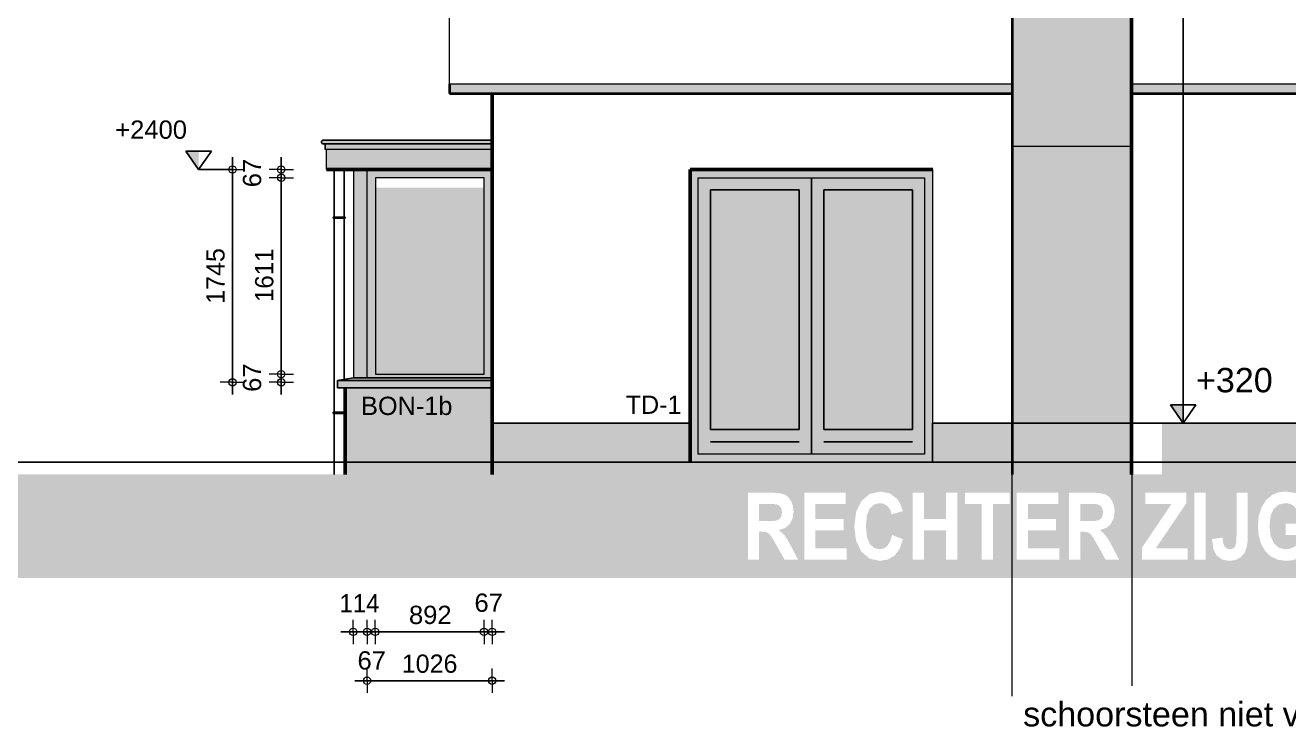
# Model space of a CAD drawing. Header units: millimetres. Extents: x -245 to 49755, y -245 to 41806.
# Drawn here: x 13945 to 19125, y 28427 to 31304 of the extents above; entities that cross this region are included whole.
import ezdxf

# ---------------------------------------------------------------- set-up
doc = ezdxf.new("R2010")
doc.units = ezdxf.units.MM
doc.linetypes.add('PUNKT2_S9', pattern=[1, 0, -1])
doc.linetypes.add('VERDECKT2_S2', pattern=[2.7, 2, -0.7])
doc.layers.add('Standard', color=7, linetype='Continuous', lineweight=25)
doc.styles.add('ARIAL', font='arial.ttf')

msp = doc.modelspace()

# ---------------------------------------------------------------- hatches: boundary and pattern name
at = {"layer": 'Standard', "linetype": 'PUNKT2_S9', "lineweight": 25}
for color, points in [(251, [(18480.6, 33378.1), (17990.6, 33378.1), (17990.6, 29672.1), (18480.6, 29672.1)]), (250, [(17990.6, 31023.5), (17990.6, 31062.1), (15684.2, 31062.1), (15684.2, 31023.5)]), (250, [(21684.2, 31023.5), (21684.2, 31062.1), (18480.6, 31062.1), (18480.6, 31023.5)]), (250, [(15159.3, 30825.7), (15159.2, 30825.3), (15859.2, 30825.3), (15859.2, 30825.7)]), (250, [(15159.2, 30825.3), (15159.2, 30825), (15859.2, 30825), (15859.2, 30825.3)]), (250, [(15159.2, 30825), (15159.2, 30824.6), (15859.2, 30824.6), (15859.2, 30825)]), (250, [(15159.2, 30824.6), (15159.2, 30824.2), (15859.2, 30824.2), (15859.2, 30824.6)]), (250, [(15159.2, 30824.2), (15159.2, 30823.8), (15859.2, 30823.8), (15859.2, 30824.2)]), (250, [(15159.2, 30823.8), (15159.3, 30823.4), (15859.2, 30823.4), (15859.2, 30823.8)]), (250, [(15159.4, 30826.5), (15159.3, 30826.1), (15859.2, 30826.1), (15859.2, 30826.5)]), (250, [(15159.3, 30826.1), (15159.3, 30825.7), (15859.2, 30825.7), (15859.2, 30826.1)]), (250, [(15159.3, 30823.4), (15159.3, 30823), (15859.2, 30823), (15859.2, 30823.4)]), (250, [(15159.3, 30823), (15159.4, 30822.6), (15859.2, 30822.6), (15859.2, 30823)]), (250, [(15159.5, 30826.9), (15159.4, 30826.5), (15859.2, 30826.5), (15859.2, 30826.9)]), (250, [(15159.4, 30822.6), (15159.5, 30822.2), (15859.2, 30822.2), (15859.2, 30822.6)]), (250, [(15159.7, 30827.2), (15159.5, 30826.9), (15859.2, 30826.9), (15859.2, 30827.2)]), (250, [(15159.5, 30822.2), (15159.7, 30821.9), (15859.2, 30821.9), (15859.2, 30822.2)]), (250, [(15159.8, 30827.6), (15159.7, 30827.2), (15859.2, 30827.2), (15859.2, 30827.6)]), (250, [(15159.7, 30821.9), (15159.8, 30821.5), (15859.2, 30821.5), (15859.2, 30821.9)]), (250, [(15160, 30828), (15159.8, 30827.6), (15859.2, 30827.6), (15859.2, 30828)]), (250, [(15159.8, 30821.5), (15160, 30821.2), (15859.2, 30821.2), (15859.2, 30821.5)]), (250, [(15160.2, 30828.3), (15160, 30828), (15859.2, 30828), (15859.2, 30828.3)]), (250, [(15160, 30821.2), (15160.2, 30820.8), (15859.2, 30820.8), (15859.2, 30821.2)]), (250, [(15160.4, 30828.6), (15160.2, 30828.3), (15859.2, 30828.3), (15859.2, 30828.6)]), (250, [(15160.2, 30820.8), (15160.4, 30820.5), (15859.2, 30820.5), (15859.2, 30820.8)]), (250, [(15160.6, 30829), (15160.4, 30828.6), (15859.2, 30828.6), (15859.2, 30829)]), (250, [(15160.4, 30820.5), (15160.6, 30820.2), (15859.2, 30820.2), (15859.2, 30820.5)]), (250, [(15160.8, 30829.3), (15160.6, 30829), (15859.2, 30829), (15859.2, 30829.3)]), (250, [(15160.6, 30820.2), (15160.8, 30819.8), (15859.2, 30819.8), (15859.2, 30820.2)]), (250, [(15161.1, 30829.6), (15160.8, 30829.3), (15859.2, 30829.3), (15859.2, 30829.6)]), (250, [(15160.8, 30819.8), (15161.1, 30819.5), (15859.2, 30819.5), (15859.2, 30819.8)]), (250, [(15161.4, 30829.9), (15161.1, 30829.6), (15859.2, 30829.6), (15859.2, 30829.9)]), (250, [(15161.1, 30819.5), (15161.4, 30819.3), (15859.2, 30819.3), (15859.2, 30819.5)]), (250, [(15161.6, 30830.1), (15161.4, 30829.9), (15859.2, 30829.9), (15859.2, 30830.1)]), (250, [(15161.4, 30819.3), (15161.6, 30819), (15859.2, 30819), (15859.2, 30819.3)]), (250, [(15161.9, 30830.4), (15161.6, 30830.1), (15859.2, 30830.1), (15859.2, 30830.4)]), (250, [(15161.6, 30819), (15161.9, 30818.7), (15859.2, 30818.7), (15859.2, 30819)]), (250, [(15162.3, 30830.6), (15161.9, 30830.4), (15859.2, 30830.4), (15859.2, 30830.6)]), (49, [(15162.6, 30830.9), (15162.3, 30830.6), (15859.2, 30830.6), (15859.2, 30830.9)]), (251, [(15162.9, 30831.1), (15162.6, 30830.9), (15859.2, 30830.9), (15859.2, 30831.1)]), (251, [(15163.3, 30831.2), (15162.9, 30831.1), (15859.2, 30831.1), (15859.2, 30831.2)]), (251, [(15163.6, 30831.4), (15163.3, 30831.2), (15859.2, 30831.2), (15859.2, 30831.4)]), (251, [(15164, 30831.6), (15163.6, 30831.4), (15859.2, 30831.4), (15859.2, 30831.6)]), (251, [(15164.3, 30831.7), (15164, 30831.6), (15859.2, 30831.6), (15859.2, 30831.7)]), (251, [(15164.7, 30831.8), (15164.3, 30831.7), (15859.2, 30831.7), (15859.2, 30831.8)]), (251, [(15165.1, 30831.9), (15164.7, 30831.8), (15859.2, 30831.8), (15859.2, 30831.9)]), (251, [(15165.5, 30832), (15165.1, 30831.9), (15859.2, 30831.9), (15859.2, 30832)]), (251, [(15165.9, 30832), (15165.5, 30832), (15859.2, 30832), (15859.2, 30832)]), (8, [(15166.3, 30832.1), (15165.9, 30832), (15859.2, 30832)]), (8, [(15166.7, 30832.1), (15166.3, 30832.1), (15859.2, 30832.1)]), (250, [(15161.9, 30818.7), (15162.3, 30818.5), (15859.2, 30818.5), (15859.2, 30818.7)]), (250, [(15162.3, 30818.5), (15162.6, 30818.3), (15859.2, 30818.3), (15859.2, 30818.5)]), (250, [(15162.6, 30818.3), (15162.9, 30818.1), (15859.2, 30818.1), (15859.2, 30818.3)]), (250, [(15162.9, 30818.1), (15163.3, 30817.9), (15859.2, 30817.9), (15859.2, 30818.1)]), (250, [(15163.3, 30817.9), (15163.6, 30817.7), (15859.2, 30817.7), (15859.2, 30817.9)]), (250, [(15163.6, 30817.7), (15164, 30817.6), (15859.2, 30817.6), (15859.2, 30817.7)]), (250, [(15164, 30817.6), (15164.3, 30817.4), (15859.2, 30817.4), (15859.2, 30817.6)]), (250, [(15164.3, 30817.4), (15164.7, 30817.3), (15859.2, 30817.3), (15859.2, 30817.4)]), (250, [(15164.7, 30817.3), (15165.1, 30817.2), (15859.2, 30817.2), (15859.2, 30817.3)]), (250, [(15165.1, 30817.2), (15165.5, 30817.2), (15859.2, 30817.2), (15859.2, 30817.2)]), (250, [(15165.5, 30817.2), (15165.9, 30817.1), (15859.2, 30817.1), (15859.2, 30817.2)]), (250, [(15165.9, 30817.1), (15166.3, 30817.1), (15859.2, 30817.1)]), (250, [(15166.3, 30817.1), (15166.7, 30817.1), (15859.2, 30817.1)]), (251, [(15859.2, 30794.6), (15859.2, 30817.1), (15174.2, 30817.1), (15174.2, 30794.6)]), (251, [(15859.2, 30712.1), (15859.2, 30794.6), (15180.2, 30794.6), (15180.2, 30712.1)]), (250, [(15290.2, 30712.1), (15290.2, 29857.6), (15346.7, 29857.6), (15346.7, 30712.1)]), (250, [(15347.2, 30712.1), (15346.7, 30712.1), (15346.7, 29857.6), (15347.2, 29857.6)]), (250, [(15347.2, 30712.1), (15347.2, 29857.6), (15380.7, 29857.6), (15380.7, 30712.1)]), (250, [(15825.7, 30712.1), (15380.7, 30712.1), (15380.7, 30678.6), (15825.7, 30678.6)]), (254, [(15380.7, 30637.1), (15380.7, 29873.1), (15825.7, 29873.1), (15825.7, 30637.1)]), (250, [(15225.2, 29847.6), (15859.2, 29847.6), (15859.2, 29852.9), (15859.2, 29857.6), (15290.2, 29857.6)]), (250, [(15225.2, 29817.6), (15859.2, 29817.6), (15859.2, 29847.6), (15225.2, 29847.6)]), (250, [(15380.7, 29873.1), (15380.7, 29857.6), (15825.7, 29857.6), (15825.7, 29873.1)]), (251, [(15859.2, 29817.6), (15259.2, 29817.6), (15259.2, 29462.1), (15859.2, 29462.1)])]:
    msp.add_hatch(color=color, dxfattribs=at).paths.add_polyline_path(points)
at = {"layer": 'Standard', "linetype": 'PUNKT2_S9', "lineweight": -3}
for points in [[(14655.6, 30712.1), (14655.6, 30787.1), (14603.1, 30787.1)], [(18691.8, 29672.1), (18691.8, 29747.1), (18639.3, 29747.1)]]:
    msp.add_hatch(color=7, dxfattribs=at).paths.add_polyline_path(points)
at = {"layer": 'Standard', "linetype": 'PUNKT2_S9', "lineweight": 25}
for color, points in [(250, [(15825.7, 30712.1), (15859.2, 30712.1), (15859.2, 29857.6), (15825.7, 29857.6)]), (250, [(16670.6, 30712.1), (16704.1, 30712.1), (16704.1, 29512.1), (16671.6, 29512.1), (16671.6, 29672.1), (16670.6, 29672.1)]), (250, [(17632.1, 30712.1), (17632.1, 30678.6), (16704.1, 30678.6), (16704.1, 30712.1)]), (250, [(16704.1, 30678.6), (16754.1, 30678.6), (16754.1, 29545.6), (16704.1, 29545.6)]), (250, [(17117.8, 30678.6), (17117.8, 30628.6), (16754.1, 30628.6), (16754.1, 30678.6)]), (250, [(17167.8, 29545.6), (17117.8, 29545.6), (17117.8, 30678.6), (17167.8, 30678.6)]), (251, [(17168.3, 30678.6), (17168.3, 29545.6), (17167.8, 29545.6), (17167.8, 30678.6)]), (250, [(17168.3, 30678.6), (17218.3, 30678.6), (17218.3, 29545.6), (17168.3, 29545.6)]), (250, [(17582.1, 30678.6), (17582.1, 30628.6), (17218.3, 30628.6), (17218.3, 30678.6)]), (250, [(17632.1, 29545.6), (17582.1, 29545.6), (17582.1, 30678.6), (17632.1, 30678.6)]), (250, [(17632.1, 29512.1), (17632.1, 30712.1), (17665.6, 30712.1), (17665.6, 29672.1), (17664.6, 29672.1), (17664.6, 29512.1)]), (254, [(16754.1, 29646.1), (16754.1, 30628.6), (17117.8, 30628.6), (17117.8, 29646.1)]), (254, [(17218.3, 29646.1), (17218.3, 30628.6), (17582.1, 30628.6), (17582.1, 29646.1)]), (250, [(16754.1, 29596.1), (16754.1, 29646.1), (17117.8, 29646.1), (17117.8, 29596.1)]), (250, [(17218.3, 29596.1), (17218.3, 29646.1), (17582.1, 29646.1), (17582.1, 29596.1)]), (253, [(16754.1, 29595.6), (16754.1, 29596.1), (17117.8, 29596.1), (17117.8, 29595.6)]), (250, [(16754.1, 29545.6), (16754.1, 29595.6), (17117.8, 29595.6), (17117.8, 29545.6)]), (253, [(17582.1, 29595.6), (17218.3, 29595.6), (17218.3, 29596.1), (17582.1, 29596.1)]), (250, [(17218.3, 29545.6), (17218.3, 29595.6), (17582.1, 29595.6), (17582.1, 29545.6)]), (250, [(16704.1, 29512.1), (16704.1, 29545.6), (17632.1, 29545.6), (17632.1, 29512.1)])]:
    msp.add_hatch(color=color, dxfattribs=at).paths.add_polyline_path(points, flags=16)
h = msp.add_hatch(color=251, dxfattribs=at)
h.paths.add_polyline_path([(17664.6, 29512.1), (16671.6, 29512.1), (16671.6, 29672.1), (15858.2, 29672.1), (15858.2, 29462.1), (18481.6, 29462.1), (18481.6, 29672.1), (17664.6, 29672.1)])
h.paths.add_polyline_path([(19750.2, 29672.1), (18605.6, 29672.1), (18605.6, 29462.1), (20743.2, 29462.1), (20743.2, 29512.1), (19750.2, 29512.1)])
at = {"layer": 'Standard', "linetype": 'PUNKT2_S9', "lineweight": -3}
h = msp.add_hatch(color=0, dxfattribs=at)
h.paths.add_polyline_path([(17045.7, 29294.9), (17046.9, 29306.4), (17045.4, 29319), (17040.7, 29328.7), (17033.3, 29335.9), (17023.3, 29339.6), (17012.1, 29340.4), (16989.6, 29340.5), (16953.4, 29340.5), (16953.4, 29270.7), (16987.7, 29270.7), (17014.7, 29271.5), (17029.3, 29274.1), (17036.6, 29278.6), (17042.2, 29285.8)])
h.paths.add_polyline_path([(18331, 29271.5), (18345.5, 29274.1), (18352.8, 29278.6), (18358.5, 29285.8), (18361.9, 29294.9), (18363.2, 29306.4), (18361.6, 29319), (18356.9, 29328.7), (18349.6, 29335.9), (18339.6, 29339.6), (18328.3, 29340.4), (18305.8, 29340.5), (18269.7, 29340.5), (18269.7, 29270.7), (18303.9, 29270.7)])
h.paths.add_polyline_path([(13109.2, 29037.1), (23959.2, 29037.1), (23959.2, 29462.1), (13109.2, 29462.1)])
h.paths.add_polyline_path([(19943.1, 29158.4), (20058.1, 29158.4), (20058.1, 29112.1), (19896.8, 29112.1), (19896.8, 29384.8), (19943.1, 29384.8)], flags=16)
h.paths.add_polyline_path([(19852, 29387.1), (19852, 29340.5), (19728.3, 29340.5), (19728.3, 29279.6), (19843.4, 29279.6), (19843.4, 29233.2), (19728.3, 29233.2), (19728.3, 29158.4), (19856.3, 29158.4), (19856.3, 29112.1), (19682, 29112.1), (19682, 29387.1)], flags=16)
h.paths.add_polyline_path([(19495.2, 29387.1), (19553.2, 29183.5), (19609.3, 29387.1), (19658.4, 29387.1), (19576.4, 29112.1), (19527, 29112.1), (19445.1, 29387.1)], flags=16)
h.paths.add_polyline_path([(19424.9, 29340.5), (19301.2, 29340.5), (19301.2, 29279.6), (19416.3, 29279.6), (19416.3, 29233.2), (19301.2, 29233.2), (19301.2, 29158.4), (19429.3, 29158.4), (19429.3, 29112.1), (19255, 29112.1), (19255, 29387.1), (19424.9, 29387.1)], flags=16)
h.paths.add_polyline_path([(19112.6, 29259.5), (19212.3, 29259.5), (19212.3, 29150), (19194.5, 29134), (19170.1, 29120.1), (19142.4, 29110.5), (19114.3, 29107.4), (19080.7, 29111.9), (19051.6, 29125.4), (19028.1, 29147.5), (19011.4, 29177.1), (19001.3, 29212.4), (18998, 29250.5), (19001.7, 29291), (19013, 29326.8), (19031.4, 29356.3), (19056.9, 29378.1), (19081.6, 29388.4), (19111.8, 29391.7), (19149.8, 29386.3), (19178.4, 29370.2), (19198.2, 29344.7), (19209.3, 29310.9), (19163.4, 29300.6), (19156.3, 29318.8), (19145.1, 29332.5), (19130, 29341.3), (19111.8, 29344.3), (19084.6, 29338.5), (19063.5, 29321.2), (19050.2, 29292.5), (19045.6, 29252.8), (19050.2, 29210), (19063.8, 29179.2), (19084.7, 29161), (19111.3, 29154.8), (19125.8, 29156.5), (19140.4, 29161.6), (19154, 29169.3), (19165.6, 29178.3), (19165.6, 29213.2), (19112.6, 29213.2)], flags=16)
h.paths.add_polyline_path([(18855.6, 29182.8), (18859.5, 29169.6), (18868.8, 29158.6), (18882.3, 29154.8), (18895.4, 29157.4), (18904.2, 29165.3), (18909, 29181.6), (18910.6, 29209.4), (18910.6, 29387.1), (18956.7, 29387.1), (18956.7, 29213), (18955.5, 29182.8), (18951.7, 29160.5), (18942.2, 29138.9), (18927.3, 29121.8), (18906.9, 29110.9), (18880.7, 29107.4), (18850.7, 29113), (18828.5, 29130.1), (18814.8, 29158.2), (18810.1, 29197), (18853.7, 29203)], flags=16)
h.paths.add_polyline_path([(18737.5, 29387.1), (18783.8, 29387.1), (18783.8, 29112.1), (18737.5, 29112.1)], flags=16)
h.paths.add_polyline_path([(18643.9, 29340.5), (18537.1, 29340.5), (18537.1, 29387.1), (18704.9, 29387.1), (18704.9, 29343.9), (18579.3, 29158.4), (18709.7, 29158.4), (18709.7, 29112.1), (18523.5, 29112.1), (18523.5, 29162.2)], flags=16)
h.paths.add_polyline_path([(18269.7, 29226.9), (18269.7, 29112.1), (18223.4, 29112.1), (18223.4, 29387.1), (18320.8, 29387.1), (18352.5, 29385.2), (18374.1, 29379.5), (18389.1, 29369.4), (18400.8, 29353.3), (18408.3, 29333), (18410.8, 29310), (18407.1, 29281.6), (18395.7, 29258.8), (18376.8, 29242.4), (18350.3, 29233.4), (18364.1, 29222.4), (18375, 29210.4), (18386.6, 29192.9), (18401.5, 29165.7), (18429.4, 29112.1), (18374.1, 29112.1), (18340.6, 29171.9), (18325.7, 29198), (18316.3, 29212.3), (18309.5, 29219.4), (18302.4, 29223.7), (18292.8, 29226.1), (18279.1, 29226.9)], flags=16)
h.paths.add_polyline_path([(18179.6, 29340.5), (18056, 29340.5), (18056, 29279.6), (18171.1, 29279.6), (18171.1, 29233.2), (18056, 29233.2), (18056, 29158.4), (18184, 29158.4), (18184, 29112.1), (18009.7, 29112.1), (18009.7, 29387.1), (18179.6, 29387.1)], flags=16)
h.paths.add_polyline_path([(17797.7, 29387.1), (17979.9, 29387.1), (17979.9, 29340.5), (17912, 29340.5), (17912, 29112.1), (17865.7, 29112.1), (17865.7, 29340.5), (17797.7, 29340.5)], flags=16)
h.paths.add_polyline_path([(17629.4, 29387.1), (17629.4, 29278.8), (17720, 29278.8), (17720, 29387.1), (17766.3, 29387.1), (17766.3, 29112.1), (17720, 29112.1), (17720, 29232.3), (17629.4, 29232.3), (17629.4, 29112.1), (17583.1, 29112.1), (17583.1, 29387.1)], flags=16)
h.paths.add_polyline_path([(17498.4, 29213.2), (17543.2, 29196.1), (17529.5, 29156.9), (17508.9, 29129.1), (17481.7, 29112.8), (17448.1, 29107.4), (17406.5, 29116.7), (17373, 29144.7), (17351, 29189.2), (17343.6, 29247.1), (17351, 29308.1), (17373.2, 29353.6), (17407.4, 29382.2), (17450.9, 29391.7), (17489, 29384.3), (17519.2, 29361.9), (17532.8, 29340.4), (17542.6, 29311.3), (17496.8, 29298.1), (17490.6, 29317.3), (17479.8, 29331.9), (17465.5, 29341.1), (17448.5, 29344.3), (17425.4, 29338.8), (17407.1, 29322.3), (17395.2, 29293.7), (17391.3, 29251.3), (17395.2, 29206.6), (17407, 29177), (17424.9, 29160.3), (17447.6, 29154.8), (17464.8, 29158.4), (17479.3, 29168.9), (17490.7, 29186.9)], flags=16)
h.paths.add_polyline_path([(17184.5, 29279.6), (17299.6, 29279.6), (17299.6, 29233.2), (17184.5, 29233.2), (17184.5, 29158.4), (17312.5, 29158.4), (17312.5, 29112.1), (17138.2, 29112.1), (17138.2, 29387.1), (17308.2, 29387.1), (17308.2, 29340.5), (17184.5, 29340.5)], flags=16)
h.paths.add_polyline_path([(17000, 29212.3), (16993.3, 29219.4), (16986.1, 29223.7), (16976.6, 29226.1), (16962.8, 29226.9), (16953.4, 29226.9), (16953.4, 29112.1), (16907.2, 29112.1), (16907.2, 29387.1), (17004.6, 29387.1), (17036.3, 29385.2), (17057.9, 29379.5), (17072.9, 29369.4), (17084.6, 29353.3), (17092.1, 29333), (17094.6, 29310), (17090.9, 29281.6), (17079.4, 29258.8), (17060.5, 29242.4), (17034.1, 29233.4), (17047.9, 29222.4), (17058.8, 29210.4), (17070.4, 29192.9), (17085.2, 29165.7), (17113.2, 29112.1), (17057.9, 29112.1), (17024.4, 29171.9), (17009.4, 29198)], flags=16)

# ---------------------------------------------------------------- linework, layer by layer
at = {"layer": 'Standard', "color": 253, "linetype": 'Continuous', "lineweight": 18}
for p, q in [((15684.2, 31062.1), (15684.2, 33736.1)), ((17990.6, 31363.7), (17990.6, 31062.1)), ((18480.6, 31062.1), (18480.6, 31363.6)), ((17990.6, 31062.1), (15684.2, 31062.1)), ((21684.2, 31062.1), (18480.6, 31062.1))]:
    msp.add_line(p, q, dxfattribs=at)
at = {"layer": 'Standard', "color": 7, "linetype": 'Continuous', "lineweight": -3}
for p, q in [((18691.8, 29787.8), (18691.8, 33418.1)), ((14708.1, 30787.1), (14603.1, 30787.1)), ((14603.1, 30787.1), (14655.6, 30712.1)), ((14655.6, 30712.1), (14708.1, 30787.1)), ((14655.6, 30712.1), (14794.4, 30712.1)), ((15211.8, 30712.1), (15211.8, 30517.1)), ((15251.8, 30517.1), (15251.8, 30712.1)), ((15206.6, 30517.1), (15206.9, 30517.1)), ((15206.6, 30517.1), (15206.6, 30512.1)), ((15206.6, 30512.1), (15206.9, 30512.1)), ((15206.9, 30517.1), (15207.8, 30517.1)), ((15206.9, 30512.1), (15207.8, 30512.1)), ((15207.8, 30517.1), (15209.3, 30517.1)), ((15207.8, 30512.1), (15209.3, 30512.1)), ((15209.3, 30517.1), (15211.4, 30517.1)), ((15209.3, 30512.1), (15211.4, 30512.1)), ((15211.4, 30517.1), (15213.9, 30517.1)), ((15211.4, 30512.1), (15213.9, 30512.1)), ((15211.8, 30512.1), (15211.8, 29717.1)), ((15213.9, 30517.1), (15214.9, 30517.1)), ((15213.9, 30512.1), (15214.9, 30512.1)), ((15214.9, 30512.1), (15214.9, 30517.1)), ((15214.9, 30517.1), (15215.8, 30517.1)), ((15214.9, 30512.1), (15215.8, 30512.1)), ((15215.8, 30517.1), (15216.2, 30517.1)), ((15215.8, 30512.1), (15216.2, 30512.1)), ((15216.2, 30517.1), (15216.9, 30517.1)), ((15216.2, 30517.1), (15216.2, 30512.1)), ((15216.2, 30512.1), (15216.9, 30512.1)), ((15216.9, 30517.1), (15217.4, 30517.1)), ((15216.9, 30512.1), (15217.4, 30512.1)), ((15217.4, 30512.1), (15217.4, 30517.1)), ((15217.4, 30517.1), (15217.5, 30517.1)), ((15217.4, 30512.1), (15217.5, 30512.1)), ((15217.5, 30517.1), (15218.4, 30517.1)), ((15217.5, 30512.1), (15218.4, 30512.1)), ((15218.4, 30517.1), (15219.3, 30517.1)), ((15218.4, 30512.1), (15219.3, 30512.1)), ((15219.3, 30517.1), (15220.1, 30517.1)), ((15219.3, 30512.1), (15220.1, 30512.1)), ((15220.1, 30517.1), (15220.3, 30517.1)), ((15220.1, 30517.1), (15220.1, 30512.1)), ((15220.1, 30512.1), (15220.3, 30512.1)), ((15220.3, 30517.1), (15220.4, 30517.1)), ((15220.3, 30512.1), (15220.4, 30512.1)), ((15220.4, 30512.1), (15220.4, 30517.1)), ((15220.4, 30517.1), (15221.3, 30517.1)), ((15220.4, 30512.1), (15221.3, 30512.1)), ((15221.3, 30517.1), (15222.3, 30517.1)), ((15221.3, 30512.1), (15222.3, 30512.1)), ((15222.3, 30517.1), (15223.3, 30517.1)), ((15222.3, 30512.1), (15223.3, 30512.1)), ((15223.3, 30517.1), (15224.3, 30517.1)), ((15223.3, 30512.1), (15224.3, 30512.1)), ((15224.3, 30517.1), (15225.4, 30517.1)), ((15224.3, 30512.1), (15225.4, 30512.1)), ((15225.4, 30517.1), (15226.4, 30517.1)), ((15225.4, 30512.1), (15226.4, 30512.1)), ((15226.4, 30517.1), (15227.5, 30517.1)), ((15226.4, 30512.1), (15227.5, 30512.1)), ((15227.5, 30517.1), (15228.6, 30517.1)), ((15227.5, 30512.1), (15228.6, 30512.1)), ((15228.6, 30517.1), (15229.6, 30517.1)), ((15228.6, 30512.1), (15229.6, 30512.1)), ((15229.6, 30517.1), (15230.7, 30517.1)), ((15229.6, 30512.1), (15230.7, 30512.1)), ((15230.7, 30517.1), (15231.8, 30517.1)), ((15230.7, 30512.1), (15231.8, 30512.1)), ((15231.8, 30517.1), (15232.9, 30517.1)), ((15231.8, 30512.1), (15232.9, 30512.1)), ((15232.9, 30517.1), (15234, 30517.1)), ((15232.9, 30512.1), (15234, 30512.1)), ((15234, 30517.1), (15235.1, 30517.1)), ((15234, 30512.1), (15235.1, 30512.1)), ((15235.1, 30517.1), (15236.2, 30517.1)), ((15235.1, 30512.1), (15236.2, 30512.1)), ((15236.2, 30517.1), (15237.2, 30517.1)), ((15236.2, 30512.1), (15237.2, 30512.1)), ((15237.2, 30517.1), (15238.3, 30517.1)), ((15237.2, 30512.1), (15238.3, 30512.1)), ((15238.3, 30517.1), (15239.3, 30517.1)), ((15238.3, 30512.1), (15239.3, 30512.1)), ((15239.3, 30517.1), (15240.4, 30517.1)), ((15239.3, 30512.1), (15240.4, 30512.1)), ((15240.4, 30517.1), (15241.4, 30517.1)), ((15240.4, 30512.1), (15241.4, 30512.1)), ((15241.4, 30517.1), (15242.4, 30517.1)), ((15241.4, 30512.1), (15242.4, 30512.1)), ((15242.4, 30517.1), (15243.4, 30517.1)), ((15242.4, 30512.1), (15243.4, 30512.1)), ((15243.4, 30517.1), (15244.3, 30517.1)), ((15243.4, 30512.1), (15244.3, 30512.1)), ((15244.3, 30517.1), (15245.3, 30517.1)), ((15244.3, 30512.1), (15245.3, 30512.1)), ((15245.3, 30517.1), (15246.2, 30517.1)), ((15245.3, 30512.1), (15246.2, 30512.1)), ((15246.2, 30517.1), (15247, 30517.1)), ((15246.2, 30512.1), (15247, 30512.1)), ((15247, 30517.1), (15247.9, 30517.1)), ((15247, 30512.1), (15247.9, 30512.1)), ((15247.9, 30517.1), (15248.7, 30517.1)), ((15247.9, 30512.1), (15248.7, 30512.1)), ((15248.7, 30517.1), (15249.5, 30517.1)), ((15248.7, 30512.1), (15249.5, 30512.1)), ((15249.5, 30517.1), (15250.3, 30517.1)), ((15249.5, 30512.1), (15250.3, 30512.1)), ((15250.3, 30517.1), (15251, 30517.1)), ((15250.3, 30512.1), (15251, 30512.1)), ((15251, 30517.1), (15251.7, 30517.1)), ((15251, 30512.1), (15251.7, 30512.1)), ((15251.7, 30517.1), (15252.3, 30517.1)), ((15251.7, 30512.1), (15252.3, 30512.1)), ((15251.8, 29851.4), (15251.8, 30512.1)), ((15252.3, 30517.1), (15252.9, 30517.1)), ((15252.3, 30512.1), (15252.9, 30512.1)), ((15252.9, 30517.1), (15253.5, 30517.1)), ((15252.9, 30512.1), (15253.5, 30512.1)), ((15253.5, 30517.1), (15254, 30517.1)), ((15253.5, 30512.1), (15254, 30512.1)), ((15254, 30517.1), (15254.5, 30517.1)), ((15254, 30512.1), (15254.5, 30512.1)), ((15254.5, 30517.1), (15254.9, 30517.1)), ((15254.5, 30512.1), (15254.9, 30512.1)), ((15254.9, 30517.1), (15255.3, 30517.1)), ((15254.9, 30512.1), (15255.3, 30512.1)), ((15255.3, 30517.1), (15255.7, 30517.1)), ((15255.3, 30512.1), (15255.7, 30512.1)), ((15255.7, 30517.1), (15256, 30517.1)), ((15255.7, 30512.1), (15256, 30512.1)), ((15256, 30517.1), (15256.2, 30517.1)), ((15256, 30512.1), (15256.2, 30512.1)), ((15256.2, 30517.1), (15256.4, 30517.1)), ((15256.2, 30512.1), (15256.4, 30512.1)), ((15256.4, 30517.1), (15256.6, 30517.1)), ((15256.4, 30512.1), (15256.6, 30512.1)), ((15256.6, 30517.1), (15256.7, 30517.1)), ((15256.6, 30512.1), (15256.7, 30512.1)), ((15256.7, 30517.1), (15256.8, 30517.1)), ((15256.7, 30512.1), (15256.8, 30512.1)), ((15256.8, 30517.1), (15256.8, 30512.1)), ((15251.8, 29717.1), (15251.8, 29817.6)), ((15260.8, 29462.1), (15260.8, 29817.6)), ((15260.8, 29462.1), (15260.8, 29817.6)), ((18691.8, 29672.1), (18691.8, 29787.8)), ((18744.3, 29747.1), (18639.3, 29747.1)), ((18639.3, 29747.1), (18691.8, 29672.1)), ((18691.8, 29672.1), (18744.3, 29747.1)), ((15206.6, 29717.1), (15206.9, 29717.1)), ((15206.6, 29717.1), (15206.6, 29712.1)), ((15206.6, 29712.1), (15206.9, 29712.1)), ((15206.9, 29717.1), (15207.8, 29717.1)), ((15206.9, 29712.1), (15207.8, 29712.1)), ((15207.8, 29717.1), (15209.3, 29717.1)), ((15207.8, 29712.1), (15209.3, 29712.1)), ((15209.3, 29717.1), (15210.7, 29717.1)), ((15209.3, 29712.1), (15210.7, 29712.1)), ((15210.2, 29717.1), (15210.7, 29717.1)), ((15210.2, 29712.1), (15210.7, 29712.1)), ((15210.7, 29712.1), (15210.7, 29717.1)), ((15210.8, 29717.1), (15211.4, 29717.1)), ((15210.8, 29717.1), (15210.8, 29712.1)), ((15210.8, 29712.1), (15211.4, 29712.1)), ((15211.4, 29717.1), (15211.9, 29717.1)), ((15211.4, 29712.1), (15211.9, 29712.1)), ((15211.8, 29712.1), (15211.8, 29462.1)), ((15211.9, 29712.1), (15211.9, 29717.1)), ((15211.9, 29717.1), (15212, 29717.1)), ((15211.9, 29712.1), (15212, 29712.1)), ((15212, 29717.1), (15212.7, 29717.1)), ((15212, 29712.1), (15212.7, 29712.1)), ((15212.7, 29717.1), (15213.4, 29717.1)), ((15212.7, 29712.1), (15213.4, 29712.1)), ((15213.4, 29717.1), (15213.8, 29717.1)), ((15213.4, 29712.1), (15213.8, 29712.1)), ((15213.8, 29717.1), (15213.9, 29717.1)), ((15213.8, 29717.1), (15213.8, 29712.1)), ((15213.8, 29712.1), (15213.9, 29712.1)), ((15213.9, 29717.1), (15214.1, 29717.1)), ((15213.9, 29712.1), (15214.1, 29712.1)), ((15214.1, 29712.1), (15214.1, 29717.1)), ((15214.1, 29717.1), (15214.9, 29717.1)), ((15214.1, 29717.1), (15214.1, 29717.1)), ((15214.1, 29712.1), (15214.9, 29712.1)), ((15214.1, 29712.1), (15214.1, 29712.1)), ((15214.9, 29717.1), (15215.8, 29717.1)), ((15214.9, 29712.1), (15215.8, 29712.1)), ((15215.8, 29717.1), (15216.6, 29717.1)), ((15215.8, 29712.1), (15216.6, 29712.1)), ((15216.6, 29717.1), (15217.5, 29717.1)), ((15216.6, 29712.1), (15217.5, 29712.1)), ((15217.5, 29717.1), (15218.4, 29717.1)), ((15217.5, 29712.1), (15218.4, 29712.1)), ((15218.4, 29717.1), (15219.3, 29717.1)), ((15218.4, 29712.1), (15219.3, 29712.1)), ((15219.3, 29717.1), (15220.3, 29717.1)), ((15219.3, 29712.1), (15220.3, 29712.1)), ((15220.3, 29717.1), (15221.3, 29717.1)), ((15220.3, 29712.1), (15221.3, 29712.1)), ((15221.3, 29717.1), (15222.3, 29717.1)), ((15221.3, 29712.1), (15222.3, 29712.1)), ((15222.3, 29717.1), (15223.3, 29717.1)), ((15222.3, 29712.1), (15223.3, 29712.1)), ((15223.3, 29717.1), (15224.3, 29717.1)), ((15223.3, 29712.1), (15224.3, 29712.1)), ((15224.3, 29717.1), (15225.4, 29717.1)), ((15224.3, 29712.1), (15225.4, 29712.1)), ((15225.4, 29717.1), (15226.4, 29717.1)), ((15225.4, 29712.1), (15226.4, 29712.1)), ((15226.4, 29717.1), (15227.5, 29717.1)), ((15226.4, 29712.1), (15227.5, 29712.1)), ((15227.5, 29717.1), (15228.6, 29717.1)), ((15227.5, 29712.1), (15228.6, 29712.1)), ((15228.6, 29717.1), (15229.6, 29717.1)), ((15228.6, 29712.1), (15229.6, 29712.1)), ((15229.6, 29717.1), (15230.7, 29717.1)), ((15229.6, 29712.1), (15230.7, 29712.1)), ((15230.7, 29717.1), (15231.8, 29717.1)), ((15230.7, 29712.1), (15231.8, 29712.1)), ((15231.8, 29717.1), (15232.9, 29717.1)), ((15231.8, 29712.1), (15232.9, 29712.1)), ((15232.9, 29717.1), (15234, 29717.1)), ((15232.9, 29712.1), (15234, 29712.1)), ((15234, 29717.1), (15235.1, 29717.1)), ((15234, 29712.1), (15235.1, 29712.1)), ((15235.1, 29717.1), (15236.2, 29717.1)), ((15235.1, 29712.1), (15236.2, 29712.1)), ((15236.2, 29717.1), (15237.2, 29717.1)), ((15236.2, 29712.1), (15237.2, 29712.1)), ((15237.2, 29717.1), (15238.3, 29717.1)), ((15237.2, 29712.1), (15238.3, 29712.1)), ((15238.3, 29717.1), (15239.3, 29717.1)), ((15238.3, 29712.1), (15239.3, 29712.1)), ((15239.3, 29717.1), (15240.4, 29717.1)), ((15239.3, 29712.1), (15240.4, 29712.1)), ((15240.4, 29717.1), (15241.4, 29717.1)), ((15240.4, 29712.1), (15241.4, 29712.1)), ((15241.4, 29717.1), (15242.4, 29717.1)), ((15241.4, 29712.1), (15242.4, 29712.1)), ((15242.4, 29717.1), (15243.4, 29717.1)), ((15242.4, 29712.1), (15243.4, 29712.1)), ((15243.4, 29717.1), (15244.3, 29717.1)), ((15243.4, 29712.1), (15244.3, 29712.1)), ((15244.3, 29717.1), (15245.3, 29717.1)), ((15244.3, 29712.1), (15245.3, 29712.1)), ((15245.3, 29717.1), (15246.2, 29717.1)), ((15245.3, 29712.1), (15246.2, 29712.1)), ((15246.2, 29717.1), (15247, 29717.1)), ((15246.2, 29712.1), (15247, 29712.1)), ((15247, 29717.1), (15247.9, 29717.1)), ((15247, 29712.1), (15247.9, 29712.1)), ((15247.9, 29717.1), (15248.7, 29717.1)), ((15247.9, 29712.1), (15248.7, 29712.1)), ((15248.7, 29717.1), (15249.5, 29717.1)), ((15248.7, 29712.1), (15249.5, 29712.1)), ((15249.5, 29717.1), (15250.3, 29717.1)), ((15249.5, 29712.1), (15250.3, 29712.1)), ((15250.3, 29717.1), (15251, 29717.1)), ((15250.3, 29712.1), (15251, 29712.1)), ((15251, 29717.1), (15251.7, 29717.1)), ((15251, 29712.1), (15251.7, 29712.1)), ((15251.7, 29717.1), (15252.3, 29717.1)), ((15251.7, 29712.1), (15252.3, 29712.1)), ((15251.8, 29462.1), (15251.8, 29712.1)), ((15252.3, 29717.1), (15252.9, 29717.1)), ((15252.3, 29712.1), (15252.9, 29712.1)), ((15252.9, 29717.1), (15253.5, 29717.1)), ((15252.9, 29712.1), (15253.5, 29712.1)), ((15253.5, 29717.1), (15254, 29717.1)), ((15253.5, 29712.1), (15254, 29712.1)), ((15254, 29717.1), (15254.5, 29717.1)), ((15254, 29712.1), (15254.5, 29712.1)), ((15254.5, 29717.1), (15254.9, 29717.1)), ((15254.5, 29712.1), (15254.9, 29712.1)), ((15254.9, 29717.1), (15255.3, 29717.1)), ((15254.9, 29712.1), (15255.3, 29712.1)), ((15255.3, 29717.1), (15255.7, 29717.1)), ((15255.3, 29712.1), (15255.7, 29712.1)), ((15255.7, 29717.1), (15256, 29717.1)), ((15255.7, 29712.1), (15256, 29712.1)), ((15256, 29717.1), (15256.2, 29717.1)), ((15256, 29712.1), (15256.2, 29712.1)), ((15256.2, 29717.1), (15256.4, 29717.1)), ((15256.2, 29712.1), (15256.4, 29712.1)), ((15256.4, 29717.1), (15256.6, 29717.1)), ((15256.4, 29712.1), (15256.6, 29712.1)), ((15256.6, 29717.1), (15256.7, 29717.1)), ((15256.6, 29712.1), (15256.7, 29712.1)), ((15256.7, 29717.1), (15256.8, 29717.1)), ((15256.7, 29712.1), (15256.8, 29712.1)), ((15256.8, 29717.1), (15256.8, 29712.1)), ((18691.8, 29672.1), (18890.4, 29672.1))]:
    msp.add_line(p, q, dxfattribs=at)
at = {"layer": 'Standard', "color": 7, "linetype": 'Continuous', "lineweight": 35}
msp.add_line((17990.6, 33378.1), (17990.6, 29462.1), dxfattribs=at)
at = {"layer": 'Standard', "color": 7, "linetype": 'Continuous', "lineweight": 50}
for p, q in [((18480.6, 29462.1), (18480.6, 33378.1)), ((17665.6, 30712.1), (16670.6, 30712.1)), ((16670.6, 30712.1), (16670.6, 29512.1))]:
    msp.add_line(p, q, dxfattribs=at)
at = {"layer": 'Standard', "color": 255, "linetype": 'Continuous', "lineweight": 35}
for p, q in [((15684.2, 31062.1), (15684.2, 31023.5)), ((17990.6, 31062.1), (17990.6, 31023.5)), ((18480.6, 31062.1), (18480.6, 31023.5)), ((15684.2, 31023.5), (17990.6, 31023.5)), ((18480.6, 31023.5), (21684.2, 31023.5))]:
    msp.add_line(p, q, dxfattribs=at)
at = {"layer": 'Standard', "color": 36, "linetype": 'Continuous', "lineweight": 18}
for p, q in [((15859.2, 31023.5), (15859.2, 30807.1)), ((15859.2, 30807.1), (15859.2, 31023.5)), ((15859.2, 29672.1), (15859.2, 30807.1)), ((15859.2, 30807.1), (15859.2, 29672.1)), ((17665.6, 30712.1), (16670.6, 30712.1)), ((16670.6, 30712.1), (16670.6, 29672.1)), ((17665.6, 29672.1), (17665.6, 30712.1))]:
    msp.add_line(p, q, dxfattribs=at)
at = {"layer": 'Standard', "color": 51, "linetype": 'Continuous', "lineweight": 50}
for p, q in [((15859.2, 31023.5), (15859.2, 29462.1)), ((15180.2, 30712.1), (15859.2, 30712.1))]:
    msp.add_line(p, q, dxfattribs=at)
at = {"layer": 'Standard', "color": 26, "linetype": 'Continuous', "lineweight": 25}
for p, q in [((17990.6, 31023.5), (17990.6, 29672.1)), ((18480.6, 29672.1), (18480.6, 31023.5))]:
    msp.add_line(p, q, dxfattribs=at)
at = {"layer": 'Standard', "color": 252, "linetype": 'Continuous', "lineweight": -3}
for p, q in [((15159.2, 30825.3), (15159.3, 30825.7)), ((15159.3, 30825.7), (15159.2, 30825.3)), ((15159.2, 30825), (15159.2, 30825.3)), ((15159.2, 30825.3), (15159.2, 30825)), ((15159.2, 30824.6), (15159.2, 30825)), ((15159.2, 30825), (15159.2, 30824.6)), ((15159.2, 30824.2), (15159.2, 30824.6)), ((15159.2, 30824.6), (15159.2, 30824.2)), ((15159.2, 30823.8), (15159.2, 30824.2)), ((15159.2, 30824.2), (15159.2, 30823.8)), ((15159.3, 30823.4), (15159.2, 30823.8)), ((15159.2, 30823.8), (15159.3, 30823.4)), ((15159.3, 30826.1), (15159.4, 30826.5)), ((15159.4, 30826.5), (15159.3, 30826.1)), ((15159.3, 30825.7), (15159.3, 30826.1)), ((15159.3, 30826.1), (15159.3, 30825.7)), ((15159.3, 30823), (15159.3, 30823.4)), ((15159.3, 30823.4), (15159.3, 30823)), ((15159.4, 30822.6), (15159.3, 30823)), ((15159.3, 30823), (15159.4, 30822.6)), ((15159.4, 30826.5), (15159.5, 30826.9)), ((15159.5, 30826.9), (15159.4, 30826.5)), ((15159.5, 30822.2), (15159.4, 30822.6)), ((15159.4, 30822.6), (15159.5, 30822.2)), ((15159.5, 30826.9), (15159.7, 30827.2)), ((15159.7, 30827.2), (15159.5, 30826.9)), ((15159.7, 30821.9), (15159.5, 30822.2)), ((15159.5, 30822.2), (15159.7, 30821.9)), ((15159.7, 30827.2), (15159.8, 30827.6)), ((15159.8, 30827.6), (15159.7, 30827.2)), ((15159.8, 30821.5), (15159.7, 30821.9)), ((15159.7, 30821.9), (15159.8, 30821.5)), ((15159.8, 30827.6), (15160, 30828)), ((15160, 30828), (15159.8, 30827.6)), ((15160, 30821.2), (15159.8, 30821.5)), ((15159.8, 30821.5), (15160, 30821.2)), ((15160, 30828), (15160.2, 30828.3)), ((15160.2, 30828.3), (15160, 30828)), ((15160.2, 30820.8), (15160, 30821.2)), ((15160, 30821.2), (15160.2, 30820.8)), ((15160.2, 30828.3), (15160.4, 30828.6)), ((15160.4, 30828.6), (15160.2, 30828.3)), ((15160.4, 30820.5), (15160.2, 30820.8)), ((15160.2, 30820.8), (15160.4, 30820.5)), ((15160.4, 30828.6), (15160.6, 30829)), ((15160.6, 30829), (15160.4, 30828.6)), ((15160.6, 30820.2), (15160.4, 30820.5)), ((15160.4, 30820.5), (15160.6, 30820.2)), ((15160.6, 30829), (15160.8, 30829.3)), ((15160.8, 30829.3), (15160.6, 30829)), ((15160.8, 30819.8), (15160.6, 30820.2)), ((15160.6, 30820.2), (15160.8, 30819.8)), ((15160.8, 30829.3), (15161.1, 30829.6)), ((15161.1, 30829.6), (15160.8, 30829.3)), ((15161.1, 30819.5), (15160.8, 30819.8)), ((15160.8, 30819.8), (15161.1, 30819.5)), ((15161.1, 30829.6), (15161.4, 30829.9)), ((15161.4, 30829.9), (15161.1, 30829.6)), ((15161.4, 30819.3), (15161.1, 30819.5)), ((15161.1, 30819.5), (15161.4, 30819.3)), ((15161.4, 30829.9), (15161.6, 30830.1)), ((15161.6, 30830.1), (15161.4, 30829.9)), ((15161.6, 30819), (15161.4, 30819.3)), ((15161.4, 30819.3), (15161.6, 30819)), ((15161.6, 30830.1), (15161.9, 30830.4)), ((15161.9, 30830.4), (15161.6, 30830.1)), ((15161.9, 30818.7), (15161.6, 30819)), ((15161.6, 30819), (15161.9, 30818.7)), ((15161.9, 30830.4), (15162.3, 30830.6)), ((15162.3, 30830.6), (15161.9, 30830.4)), ((15162.3, 30830.6), (15162.6, 30830.9)), ((15162.6, 30830.9), (15162.3, 30830.6)), ((15162.6, 30830.9), (15162.9, 30831.1)), ((15162.9, 30831.1), (15162.6, 30830.9)), ((15162.9, 30831.1), (15163.3, 30831.2)), ((15163.3, 30831.2), (15162.9, 30831.1)), ((15163.3, 30831.2), (15163.6, 30831.4)), ((15163.6, 30831.4), (15163.3, 30831.2)), ((15163.6, 30831.4), (15164, 30831.6)), ((15164, 30831.6), (15163.6, 30831.4)), ((15164, 30831.6), (15164.3, 30831.7)), ((15164.3, 30831.7), (15164, 30831.6)), ((15164.3, 30831.7), (15164.7, 30831.8)), ((15164.7, 30831.8), (15164.3, 30831.7)), ((15164.7, 30831.8), (15165.1, 30831.9)), ((15165.1, 30831.9), (15164.7, 30831.8)), ((15165.1, 30831.9), (15165.5, 30832)), ((15165.5, 30832), (15165.1, 30831.9)), ((15165.5, 30832), (15165.9, 30832)), ((15165.9, 30832), (15165.5, 30832)), ((15165.9, 30832), (15166.3, 30832.1)), ((15166.3, 30832.1), (15165.9, 30832)), ((15166.3, 30832.1), (15166.7, 30832.1)), ((15166.7, 30832.1), (15166.3, 30832.1)), ((15166.7, 30832.1), (15859.2, 30832.1)), ((15162.3, 30818.5), (15161.9, 30818.7)), ((15161.9, 30818.7), (15162.3, 30818.5)), ((15162.6, 30818.3), (15162.3, 30818.5)), ((15162.3, 30818.5), (15162.6, 30818.3)), ((15162.9, 30818.1), (15162.6, 30818.3)), ((15162.6, 30818.3), (15162.9, 30818.1)), ((15163.3, 30817.9), (15162.9, 30818.1)), ((15162.9, 30818.1), (15163.3, 30817.9)), ((15163.6, 30817.7), (15163.3, 30817.9)), ((15163.3, 30817.9), (15163.6, 30817.7)), ((15164, 30817.6), (15163.6, 30817.7)), ((15163.6, 30817.7), (15164, 30817.6)), ((15164.3, 30817.4), (15164, 30817.6)), ((15164, 30817.6), (15164.3, 30817.4)), ((15164.7, 30817.3), (15164.3, 30817.4)), ((15164.3, 30817.4), (15164.7, 30817.3)), ((15165.1, 30817.2), (15164.7, 30817.3)), ((15164.7, 30817.3), (15165.1, 30817.2)), ((15165.5, 30817.2), (15165.1, 30817.2)), ((15165.1, 30817.2), (15165.5, 30817.2)), ((15165.9, 30817.1), (15165.5, 30817.2)), ((15165.5, 30817.2), (15165.9, 30817.1)), ((15166.3, 30817.1), (15165.9, 30817.1)), ((15165.9, 30817.1), (15166.3, 30817.1)), ((15166.7, 30817.1), (15166.3, 30817.1)), ((15166.3, 30817.1), (15166.7, 30817.1)), ((15859.2, 30817.1), (15166.7, 30817.1))]:
    msp.add_line(p, q, dxfattribs=at)
at = {"layer": 'Standard', "color": 2, "linetype": 'Continuous', "lineweight": 18}
for p, q in [((15174.2, 30817.1), (15174.2, 30794.6)), ((15174.2, 30794.6), (15174.2, 30817.1)), ((15859.2, 30794.6), (15174.2, 30794.6)), ((15180.2, 30712.1), (15180.2, 30794.6)), ((15180.2, 30712.1), (15859.2, 30712.1))]:
    msp.add_line(p, q, dxfattribs=at)
at = {"layer": 'Standard', "color": 26, "linetype": 'Continuous', "lineweight": 18}
for p, q in [((17990.6, 29672.1), (17990.6, 30807.1)), ((18480.6, 30807.1), (17990.6, 30807.1)), ((18480.6, 29672.1), (18480.6, 30807.1))]:
    msp.add_line(p, q, dxfattribs=at)
at = {"layer": 'Standard', "color": 30, "linetype": 'Continuous', "lineweight": -3}
for p, q in [((14794.4, 30712.1), (14794.4, 30762.1)), ((14994.4, 30712.1), (14994.4, 30762.1)), ((14794.4, 29839.6), (14794.4, 30712.1)), ((14994.4, 30678.6), (14994.4, 30712.1)), ((14994.4, 29873.1), (14994.4, 30678.6)), ((14794.4, 29839.6), (14794.4, 29789.6)), ((14994.4, 29839.6), (14994.4, 29873.1)), ((14994.4, 29839.6), (14994.4, 29789.6)), ((15289.2, 28816.1), (15239.2, 28816.1)), ((15289.2, 28816.1), (15346.2, 28816.1)), ((15346.2, 28816.1), (15379.7, 28816.1)), ((15379.7, 28816.1), (15454.3, 28816.1)), ((15454.3, 28816.1), (15825.7, 28816.1)), ((15825.7, 28816.1), (15859.2, 28816.1)), ((15859.2, 28816.1), (15909.2, 28816.1)), ((15346.2, 28616.1), (15296.2, 28616.1)), ((15346.2, 28616.1), (15424.8, 28616.1)), ((15424.8, 28616.1), (15859.2, 28616.1)), ((15859.2, 28616.1), (15909.2, 28616.1))]:
    msp.add_line(p, q, dxfattribs=at)
at = {"layer": 'Standard', "color": 7, "linetype": 'Continuous', "lineweight": 18}
for p, q in [((14794.4, 30712.1), (14744.4, 30712.1)), ((14794.4, 30712.1), (14844.4, 30712.1)), ((14994.4, 30712.1), (14944.4, 30712.1)), ((14994.4, 30678.6), (14944.4, 30678.6)), ((14994.4, 30712.1), (15044.4, 30712.1)), ((14994.4, 30678.6), (15044.4, 30678.6)), ((14794.4, 29839.6), (14744.4, 29839.6)), ((14794.4, 29839.6), (14844.4, 29839.6)), ((14994.4, 29873.1), (14944.4, 29873.1)), ((14994.4, 29839.6), (14944.4, 29839.6)), ((14994.4, 29873.1), (15044.4, 29873.1)), ((14994.4, 29839.6), (15044.4, 29839.6)), ((15289.2, 28816.1), (15289.2, 28866.1)), ((15346.2, 28816.1), (15346.2, 28866.1)), ((15379.7, 28816.1), (15379.7, 28866.1)), ((15825.7, 28816.1), (15825.7, 28866.1)), ((15859.2, 28816.1), (15859.2, 28866.1)), ((15289.2, 28816.1), (15289.2, 28766.1)), ((15346.2, 28816.1), (15346.2, 28766.1)), ((15379.7, 28816.1), (15379.7, 28766.1)), ((15825.7, 28816.1), (15825.7, 28766.1)), ((15859.2, 28816.1), (15859.2, 28766.1)), ((15346.2, 28616.1), (15346.2, 28666.1)), ((15859.2, 28616.1), (15859.2, 28666.1)), ((15346.2, 28616.1), (15346.2, 28566.1)), ((15859.2, 28616.1), (15859.2, 28566.1))]:
    msp.add_line(p, q, dxfattribs=at)
at = {"layer": 'Standard', "color": 51, "linetype": 'Continuous', "lineweight": 18}
for p, q in [((15290.2, 30712.1), (15290.2, 29857.6)), ((15346.7, 29857.6), (15346.7, 30712.1)), ((15347.2, 29857.6), (15347.2, 30712.1)), ((15825.7, 30678.6), (15380.7, 30678.6)), ((15380.7, 30678.6), (15380.7, 29873.1)), ((15825.7, 29873.1), (15825.7, 30678.6)), ((16704.1, 30678.6), (17632.1, 30678.6)), ((16704.1, 29545.6), (16704.1, 30678.6)), ((17632.1, 30678.6), (17632.1, 29545.6)), ((15380.7, 29873.1), (15825.7, 29873.1)), ((17632.1, 29545.6), (16704.1, 29545.6))]:
    msp.add_line(p, q, dxfattribs=at)
at = {"layer": 'Standard', "color": 51, "linetype": 'Continuous', "lineweight": -3}
for p, q in [((17167.8, 29545.6), (17167.8, 30678.6)), ((17168.3, 30678.6), (17168.3, 29545.6)), ((16754.1, 30628.6), (17117.8, 30628.6)), ((16754.1, 29646.1), (16754.1, 30628.6)), ((17117.8, 30628.6), (17117.8, 29646.1)), ((17218.3, 30628.6), (17582.1, 30628.6)), ((17218.3, 29646.1), (17218.3, 30628.6)), ((17582.1, 30628.6), (17582.1, 29646.1)), ((16754.1, 29595.6), (16754.1, 29596.1)), ((17117.8, 29595.6), (16754.1, 29595.6)), ((17117.8, 29596.1), (17117.8, 29595.6)), ((17218.3, 29595.6), (17218.3, 29596.1)), ((17582.1, 29595.6), (17218.3, 29595.6)), ((17582.1, 29596.1), (17582.1, 29595.6))]:
    msp.add_line(p, q, dxfattribs=at)
at = {"layer": 'Standard', "color": 117, "linetype": 'Continuous', "lineweight": -3}
for p, q in [((15225.2, 29847.6), (15290.2, 29857.6)), ((15225.2, 29847.6), (15859.2, 29847.6)), ((15225.2, 29817.6), (15225.2, 29847.6)), ((15859.2, 29857.6), (15290.2, 29857.6)), ((15859.2, 29817.6), (15225.2, 29817.6))]:
    msp.add_line(p, q, dxfattribs=at)
at = {"layer": 'Standard', "color": 26, "linetype": 'Continuous', "lineweight": -3}
for p, q in [((15259.2, 29462.1), (15259.2, 29817.6)), ((15259.2, 29462.1), (15259.2, 29817.6)), ((15259.2, 29462.1), (15259.2, 29817.6)), ((15259.2, 29462.1), (15259.2, 29817.6)), ((15858.2, 29462.1), (15858.2, 29672.1)), ((15858.2, 29462.1), (15858.2, 29672.1)), ((16671.6, 29672.1), (15858.2, 29672.1)), ((16671.6, 29512.1), (16671.6, 29672.1)), ((16671.6, 29512.1), (16671.6, 29672.1)), ((17664.6, 29512.1), (17664.6, 29672.1)), ((17664.6, 29512.1), (17664.6, 29672.1)), ((17989.6, 29672.1), (17664.6, 29672.1)), ((17989.6, 29462.1), (17989.6, 29672.1)), ((17989.6, 29462.1), (17989.6, 29672.1)), ((18481.6, 29672.1), (17989.6, 29672.1)), ((18481.6, 29462.1), (18481.6, 29672.1)), ((18481.6, 29462.1), (18481.6, 29672.1)), ((19750.2, 29672.1), (18481.6, 29672.1)), ((17664.6, 29512.1), (16671.6, 29512.1))]:
    msp.add_line(p, q, dxfattribs=at)
at = {"layer": 'Standard', "color": 255, "linetype": 'Continuous', "lineweight": -3}
for p, q in [((17117.8, 29646.1), (16754.1, 29646.1)), ((17582.1, 29646.1), (17218.3, 29646.1)), ((16754.1, 29596.1), (17117.8, 29596.1)), ((17218.3, 29596.1), (17582.1, 29596.1))]:
    msp.add_line(p, q, dxfattribs=at)
at = {"layer": 'Standard', "color": 255, "linetype": 'VERDECKT2_S2', "lineweight": 18}
for p, q in [((17989.6, 29672.1), (17989.6, 28552.8)), ((18481.6, 29672.1), (18481.6, 28594.7))]:
    msp.add_line(p, q, dxfattribs=at)
at = {"layer": 'Standard', "color": 7, "linetype": 'VERDECKT2_S2', "lineweight": -3}
msp.add_line((23959.2, 29512.1), (13109.2, 29512.1), dxfattribs=at)
at = {"layer": 'Standard', "color": 7, "linetype": 'Continuous', "lineweight": 18}
for centre in [(14794.4, 30712.1), (14994.4, 30712.1), (14994.4, 30678.6), (14994.4, 29873.1), (14794.4, 29839.6), (14994.4, 29839.6), (15289.2, 28816.1), (15346.2, 28816.1), (15379.7, 28816.1), (15825.7, 28816.1), (15859.2, 28816.1), (15346.2, 28616.1), (15859.2, 28616.1)]:
    msp.add_circle(centre, 15, dxfattribs=at)

# ---------------------------------------------------------------- texts
at = {"layer": 'Standard', "color": 7, "linetype": 'Continuous', "lineweight": -3, "attachment_point": 7, "style": 'ARIAL'}
for s, insert, char_height, width in [('\\W1.00;+2400', (14313.8, 30837.1), 75, 333.903), ('\\W1.00;+320', (18744.3, 29797.1), 100, 366.804)]:
    msp.add_mtext(s, dxfattribs=dict(at, insert=insert, char_height=char_height, width=width))
at = {"layer": 'Standard', "color": 7, "linetype": 'Continuous', "lineweight": 18, "char_height": 75, "attachment_point": 7, "rotation": 90, "style": 'ARIAL'}
for s, insert, width in [('\\W1.00;67', (14913.1, 30639.4), 154.992), ('\\W0.98;1745', (14763.1, 30161.4), 271.765), ('\\W0.94;1611', (14963.1, 30168.9), 270.075), ('\\W1.00;67', (14913.1, 29800.4), 154.992)]:
    msp.add_mtext(s, dxfattribs=dict(at, insert=insert, width=width))
at = {"layer": 'Standard', "color": 5, "linetype": 'Continuous', "lineweight": 25, "char_height": 75, "attachment_point": 7, "style": 'ARIAL'}
for s, insert, width in [('\\W0.99;BON-1b', (15321.6, 29704.5), 417.008), ('\\W0.98;TD-1', (16406.8, 29710.3), 270.342)]:
    msp.add_mtext(s, dxfattribs=dict(at, insert=insert, width=width))
at = {"layer": 'Standard', "color": 7, "linetype": 'Continuous', "lineweight": 18, "char_height": 75, "attachment_point": 7, "style": 'ARIAL'}
for s, insert, width in [('\\W0.94;114', (15232.8, 28896.1), 211.542), ('\\W1.00;67', (15786.5, 28897.4), 154.992), ('\\W1.00;892', (15518, 28847.4), 213.862), ('\\W1.00;67', (15307, 28660.8), 154.992), ('\\W0.98;1026', (15488.5, 28647.4), 271.765)]:
    msp.add_mtext(s, dxfattribs=dict(at, insert=insert, width=width))
at = {"layer": 'Standard', "color": 255, "linetype": 'Continuous', "lineweight": 100, "insert": (18035.9, 28427.3), "char_height": 100, "width": 2506.901, "attachment_point": 7, "style": 'ARIAL'}
msp.add_mtext('\\W1.00;schoorsteen\\~niet\\~voorzien\\~van\\~trasraam', dxfattribs=at)

doc.saveas('drawing.dxf')
